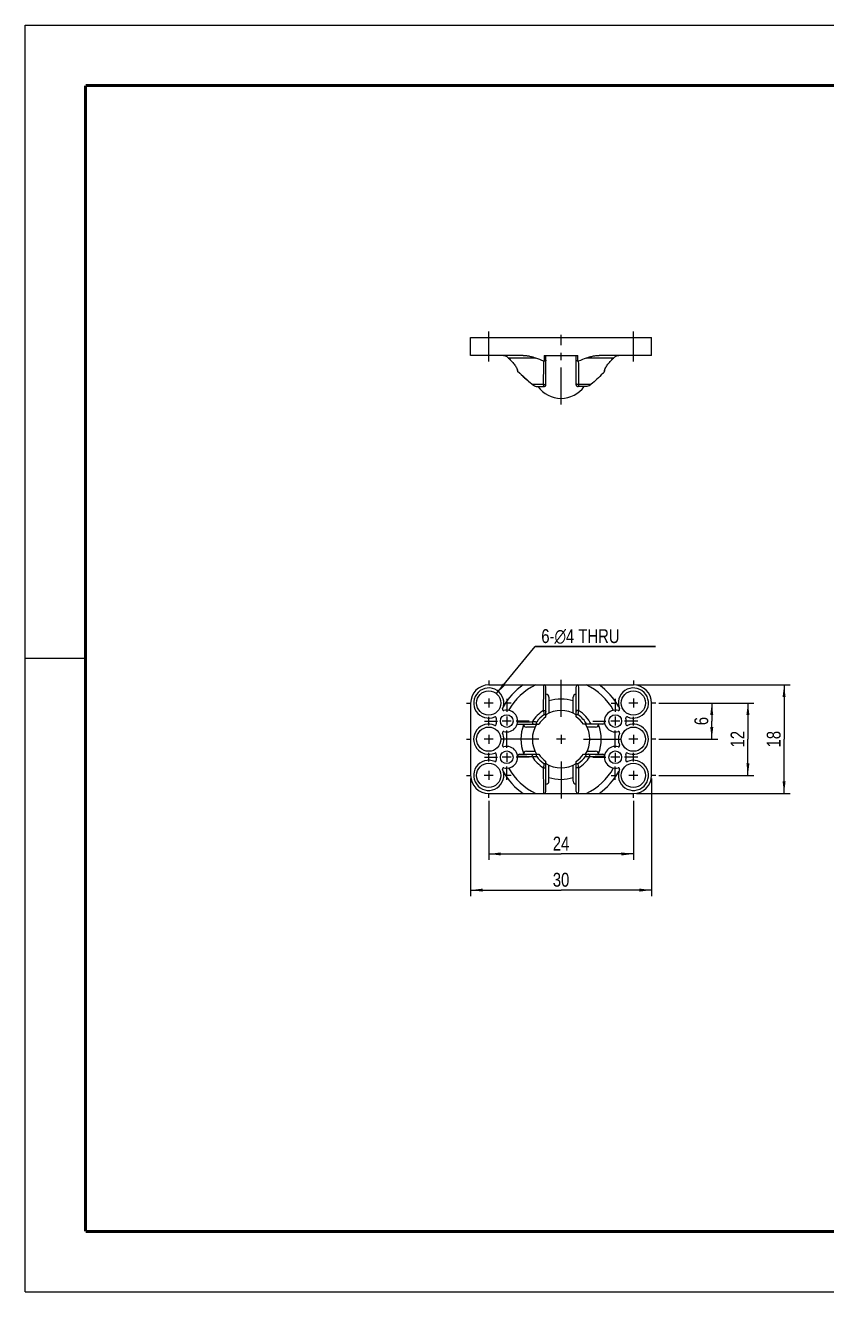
# Model space of a CAD drawing. Header units: millimetres. Extents: x 0 to 297, y 0 to 210.
# Drawn here: x 0 to 132.9, y 0 to 210 of the extents above; entities that cross this region are included whole.
import ezdxf

# ---------------------------------------------------------------- set-up
doc = ezdxf.new("R2010")
doc.units = ezdxf.units.MM
doc.header["$LTSCALE"] = 16.335
doc.linetypes.add('CENTER', pattern=[0.6, 0.375, -0.075, 0.075, -0.075])
doc.layers.get('0').update_dxf_attribs({"linetype": 'CONTINUOUS'})
doc.layers.add('02___PRT_ALL_AXES', color=7, linetype='CONTINUOUS')
doc.layers.add('DEFAULT_1', color=7, linetype='CENTER')
doc.styles.get("Standard").update_dxf_attribs({"font": 'txt', "width": 0.8})
doc.dimstyles.new('DIMSTYLE_1', dxfattribs={"dimtxt": 2.3, "dimasz": 2, "dimexe": 1, "dimexo": 0.5, "dimgap": 0.575, "dimtad": 1, "dimdsep": 46, "dimtxsty": 'Standard', "dimblk": '_FILLED', "dimblk1": '_FILLED', "dimblk2": '_FILLED', "dimcen": 0.09, "dimadec": 0, "dimazin": 0, "dimtp": 0.01, "dimtm": 0.01, "dimtfac": 1, "dimtofl": 0, "dimtmove": 0, "dimatfit": 3, "dimldrblk": '_FILLED', "dimfxl": 1, "dimtolj": 1, "dimarcsym": 0})
doc.dimstyles.new('DIMSTYLE_3', dxfattribs={"dimtxt": 2.3, "dimasz": 2, "dimexe": 1, "dimexo": 0.5, "dimtad": 1, "dimdec": 1, "dimdsep": 46, "dimtxsty": 'Standard', "dimblk": '_FILLED', "dimblk1": '_FILLED', "dimblk2": '_FILLED', "dimcen": 0.09, "dimadec": 0, "dimazin": 0, "dimtp": 0.01, "dimtm": 0.01, "dimtfac": 1, "dimtdec": 1, "dimtmove": 0, "dimatfit": 2, "dimldrblk": '_FILLED', "dimfxl": 1, "dimtolj": 1, "dimarcsym": 0})

# ---------------------------------------------------------------- blocks, each defined once
blk = doc.blocks.new('_FILLED')
at = {"color": 0, "linetype": 'ByBlock'}
blk.add_solid([(0, 0), (-1, 0.125), (-1, -0.125)], dxfattribs=at)
blk = doc.blocks.new('*D1')
at = {"color": 2, "linetype": 'Continuous'}
for p, q in [((73.88, 85.12), (73.88, 65.59)), ((103.88, 85.12), (103.88, 65.59)), ((73.88, 66.59), (88.88, 66.59)), ((103.88, 66.59), (88.88, 66.59))]:
    blk.add_line(p, q, dxfattribs=at)
at = {"color": 2, "linetype": 'Continuous', "xscale": 2, "yscale": 2, "zscale": 2, "rotation": 180}
blk.add_blockref('_FILLED', (73.88, 66.59), dxfattribs=at)
at = {"color": 2, "linetype": 'Continuous', "xscale": 2, "yscale": 2, "zscale": 2}
blk.add_blockref('_FILLED', (103.88, 66.59), dxfattribs=at)
at = {"color": 2, "linetype": 'Continuous', "insert": (88.88, 69.46), "char_height": 2.3, "width": 3.68, "attachment_point": 2, "line_spacing_factor": 0.9}
blk.add_mtext('30', dxfattribs=at)
blk = doc.blocks.new('*D3')
at = {"color": 2, "linetype": 'Continuous'}
for p, q in [((101.38, 100.62), (126.88, 100.62)), ((125.88, 100.62), (125.88, 91.62)), ((125.88, 82.62), (125.88, 91.62)), ((101.38, 82.62), (126.88, 82.62))]:
    blk.add_line(p, q, dxfattribs=at)
at = {"color": 2, "linetype": 'Continuous', "xscale": 2, "yscale": 2, "zscale": 2}
for p, rotation in [((125.88, 100.62), 90), ((125.88, 82.62), 270)]:
    blk.add_blockref('_FILLED', p, dxfattribs=dict(at, rotation=rotation))
at = {"color": 2, "linetype": 'Continuous', "insert": (123, 91.62), "char_height": 2.3, "width": 3.68, "attachment_point": 2, "rotation": 90, "line_spacing_factor": 0.9}
blk.add_mtext('18', dxfattribs=at)
blk = doc.blocks.new('*D4')
at = {"color": 2, "linetype": 'Continuous'}
for p, q in [((76.88, 81.41), (76.88, 71.59)), ((100.88, 81.41), (100.88, 71.59)), ((76.88, 72.59), (88.88, 72.59)), ((100.88, 72.59), (88.88, 72.59))]:
    blk.add_line(p, q, dxfattribs=at)
at = {"color": 2, "linetype": 'Continuous', "xscale": 2, "yscale": 2, "zscale": 2, "rotation": 180}
blk.add_blockref('_FILLED', (76.88, 72.59), dxfattribs=at)
at = {"color": 2, "linetype": 'Continuous', "xscale": 2, "yscale": 2, "zscale": 2}
blk.add_blockref('_FILLED', (100.88, 72.59), dxfattribs=at)
at = {"color": 2, "linetype": 'Continuous', "insert": (88.88, 75.46), "char_height": 2.3, "width": 3.68, "attachment_point": 2, "line_spacing_factor": 0.9}
blk.add_mtext('24', dxfattribs=at)
blk = doc.blocks.new('*D5')
at = {"color": 2, "linetype": 'Continuous'}
for p, q in [((105.09, 97.62), (120.88, 97.62)), ((119.88, 97.62), (119.88, 91.62)), ((119.88, 85.62), (119.88, 91.62)), ((105.09, 85.62), (120.88, 85.62))]:
    blk.add_line(p, q, dxfattribs=at)
at = {"color": 2, "linetype": 'Continuous', "xscale": 2, "yscale": 2, "zscale": 2}
for p, rotation in [((119.88, 97.62), 90), ((119.88, 85.62), 270)]:
    blk.add_blockref('_FILLED', p, dxfattribs=dict(at, rotation=rotation))
at = {"color": 2, "linetype": 'Continuous', "insert": (117, 91.62), "char_height": 2.3, "width": 3.68, "attachment_point": 2, "rotation": 90, "line_spacing_factor": 0.9}
blk.add_mtext('12', dxfattribs=at)
blk = doc.blocks.new('*D6')
at = {"color": 2, "linetype": 'Continuous'}
for p, q in [((105.09, 97.62), (114.88, 97.62)), ((113.88, 97.62), (113.88, 94.62)), ((113.88, 91.62), (113.88, 94.62)), ((105.09, 91.62), (114.88, 91.62))]:
    blk.add_line(p, q, dxfattribs=at)
at = {"color": 2, "linetype": 'Continuous', "xscale": 2, "yscale": 2, "zscale": 2}
for p, rotation in [((113.88, 97.62), 90), ((113.88, 91.62), 270)]:
    blk.add_blockref('_FILLED', p, dxfattribs=dict(at, rotation=rotation))
at = {"color": 2, "linetype": 'Continuous', "insert": (111, 94.62), "char_height": 2.3, "width": 1.84, "attachment_point": 2, "rotation": 90, "line_spacing_factor": 0.9}
blk.add_mtext('6', dxfattribs=at)
blk = doc.blocks.new('*D7')
at = {"color": 2, "linetype": 'Continuous'}
for p, q in [((78.16, 99.17), (84.6, 106.98)), ((84.6, 106.98), (104.54, 106.98)), ((104.54, 106.98), (84.6, 106.98))]:
    blk.add_line(p, q, dxfattribs=at)
at = {"color": 2, "linetype": 'Continuous', "xscale": 2, "yscale": 2, "zscale": 2, "rotation": 230.4723547314}
blk.add_blockref('_FILLED', (78.16, 99.17), dxfattribs=at)
at = {"color": 2, "linetype": 'Continuous', "insert": (85.6, 109.86), "char_height": 2.3, "width": 17.7867, "attachment_point": 1, "line_spacing_factor": 0.9}
blk.add_mtext('6-\\Fgdt;{\\Fgdt;n}\\Ftxt;4 THRU', dxfattribs=at)

msp = doc.modelspace()

# ---------------------------------------------------------------- linework, layer by layer
at = {"color": 7, "linetype": 'Continuous'}
for p, q in [((0, 0), (0, 210)), ((0, 210), (297, 210)), ((73.878, 155.254), (73.878, 158.254)), ((73.878, 158.254), (103.878, 158.254)), ((76.878, 155.254), (76.878, 158.254)), ((100.878, 155.254), (100.878, 158.254)), ((103.878, 155.254), (103.878, 158.254)), ((82.578, 155.254), (73.878, 155.254)), ((79.41, 155.2), (79.299, 155.224)), ((84.693, 154.815), (80.177, 154.815)), ((86.078, 155.254), (86.078, 154.325)), ((86.078, 155.254), (91.678, 155.254)), ((86.378, 150.368), (86.378, 155.254)), ((91.378, 150.368), (91.378, 155.254)), ((91.678, 154.325), (91.678, 155.254)), ((97.58, 154.815), (93.064, 154.815)), ((103.878, 155.254), (95.179, 155.254)), ((98.42, 155.216), (98.347, 155.2)), ((81.678, 152.689), (81.674, 152.647)), ((82.537, 151.84), (82.967, 151.451)), ((82.967, 151.451), (83.38, 151.083)), ((96.086, 152.759), (96.086, 152.633)), ((96.088, 152.623), (96.086, 152.633)), ((96.088, 152.766), (96.088, 152.624)), ((83.732, 150.774), (84.107, 150.45)), ((84.121, 150.466), (84.107, 150.45)), ((84.107, 150.45), (84.175, 150.396)), ((84.121, 150.466), (85.968, 150.466)), ((84.446, 150.227), (84.605, 150.158)), ((84.6, 150.159), (84.765, 150.104)), ((84.765, 150.104), (84.814, 150.091)), ((84.843, 150.088), (86.03, 150.088)), ((93.138, 150.088), (91.727, 150.088)), ((91.789, 150.466), (93.864, 150.466)), ((10, 105), (0, 105)), ((76.878, 100.619), (100.878, 100.619)), ((86.378, 95.317), (86.378, 100.319)), ((91.378, 95.317), (91.378, 100.319)), ((73.878, 97.619), (73.878, 85.619)), ((86.878, 98.584), (86.878, 95.94)), ((90.878, 95.94), (90.878, 98.584)), ((103.878, 85.619), (103.878, 97.619)), ((81.607, 94.119), (85.18, 94.119)), ((84.557, 93.619), (83.14, 93.619)), ((95.788, 94.119), (92.576, 94.119)), ((94.616, 93.619), (93.2, 93.619)), ((89.621, 91.619), (88.136, 91.619)), ((88.878, 92.361), (88.878, 90.876)), ((81.969, 89.119), (85.18, 89.119)), ((83.14, 89.619), (84.557, 89.619)), ((92.576, 89.119), (95.788, 89.119)), ((93.2, 89.619), (94.616, 89.619)), ((86.378, 82.919), (86.378, 87.921)), ((86.878, 84.654), (86.878, 87.297)), ((90.878, 84.654), (90.878, 87.297)), ((91.378, 82.919), (91.378, 87.921)), ((76.878, 82.619), (100.878, 82.619)), ((0, 0), (297, 0))]:
    msp.add_line(p, q, dxfattribs=at)
at = {"color": 7, "linetype": 'Continuous', "const_width": 0.5}
for points in [[(10, 200), (10, 10)], [(287, 200), (10, 200)], [(10, 10), (287, 10)]]:
    msp.add_lwpolyline(points, dxfattribs=at)
at = {"color": 7, "linetype": 'Continuous'}
for points in [[(81.667, 152.64), (81.87, 152.452), (82.363, 151.998), (82.838, 151.567), (83.294, 151.159), (83.776, 150.736)], [(84.175, 150.396), (84.304, 150.307), (84.451, 150.225)]]:
    msp.add_lwpolyline(points, dxfattribs=at)
for centre, radius, start, end in [((78.493, 151.383), 3.925, 78.14238, 78.65824), ((99.654, 149.524), 5.825, 101.86163, 102.22766), ((96.321, 152.689), 0.242, 179.95059, 183.50277), ((85.18, 151.651), 1.588, 228.21015, 231.63156), ((85.305, 151.892), 1.863, 252.14154, 255.65424), ((76.878, 97.619), 3, 90, 180), ((76.878, 97.619), 2.5, 336.67746, 293.32254), ((88.878, 91.619), 10.986, 124.99515, 150.66402), ((88.878, 91.619), 9.926, 114.94124, 151.2437), ((-320.556, 102.941), 406.577, 359.07471, 359.67266), ((86.078, 100.319), 0.3, 0, 90), ((86.378, 98.584), 0.5, 0, 90.01815), ((91.378, 98.584), 0.5, 89.98185, 180), ((91.678, 100.319), 0.3, 90, 180), ((498.312, 102.941), 406.576, 180.32734, 180.92529), ((88.878, 91.619), 9.926, 28.7563, 65.05876), ((88.878, 91.619), 10.986, 29.33598, 55.00485), ((100.878, 97.619), 2.5, 246.67746, 203.32254), ((100.878, 97.619), 3, 0, 90), ((79.358, 96.55), 0.2, 156.67746, 285.08831), ((88.878, 91.619), 6.662, 72.53113, 107.46889), ((98.399, 96.55), 0.2, 254.91169, 23.32254), ((77.947, 95.139), 0.2, 344.91169, 113.32254), ((79.878, 94.619), 1.8, 164.91169, 195.08831), ((79.878, 94.619), 1.8, 254.91169, 105.08831), ((78.488, 431.674), 337.192, 270.54134, 270.95716), ((88.878, 91.619), 5.577, 121.46078, 148.53922), ((80.223, 44.821), 49.862, 84.68243, 85.51551), ((88.878, 91.619), 4.939, 125.2238, 144.77626), ((88.878, 91.619), 4.464, 124.06089, 145.93911), ((134.157, 100.144), 48.337, 184.47132, 185.33068), ((88.878, 91.619), 4.464, 34.06089, 55.93911), ((42.08, 100.274), 49.862, 354.68243, 355.51551), ((88.878, 91.619), 4.939, 30.40825, 54.77626), ((88.878, 91.619), 5.577, 26.63276, 58.53922), ((97.878, 94.619), 1.8, 74.91169, 285.08831), ((99.809, 95.139), 0.2, 66.67746, 195.08831), ((97.878, 94.619), 1.8, 344.91169, 15.08831), ((76.878, 91.619), 2.5, 66.67746, 293.32254), ((77.947, 94.098), 0.2, 246.67746, 15.08831), ((79.358, 92.688), 0.2, 74.91169, 203.32254), ((76.878, 91.619), 2.5, 336.67746, 23.32254), ((88.878, 91.619), 6.663, 159.07879, 200.92119), ((83.14, 94.119), 0.5, 180.00754, 270), ((94.616, 94.119), 0.5, 270, 359.99246), ((88.878, 91.619), 6.662, 339.07884, 20.92114), ((95.788, 94.419), 0.3, 270, 5.46502), ((98.399, 92.688), 0.2, 336.67746, 105.08831), ((100.878, 91.619), 2.5, 156.67746, 203.32254), ((99.809, 94.098), 0.2, 164.91169, 293.32254), ((100.878, 91.619), 2.5, 246.67746, 113.32254), ((79.358, 90.55), 0.2, 156.67746, 285.08831), ((79.878, 88.619), 1.8, 254.91169, 105.08831), ((97.878, 88.619), 1.8, 74.91169, 285.08831), ((98.399, 90.55), 0.2, 254.91169, 23.32254), ((77.947, 89.139), 0.2, 344.91169, 113.32254), ((79.878, 88.619), 1.8, 164.91169, 195.08831), ((81.969, 88.819), 0.3, 90, 185.46502), ((78.982, -210.7), 299.452, 89.01664, 89.48487), ((83.14, 89.119), 0.5, 90, 179.99246), ((80.353, 136.897), 48.337, 274.47132, 275.33068), ((88.878, 91.619), 5.577, 211.46078, 238.53922), ((88.878, 91.619), 4.939, 215.2238, 234.77626), ((88.878, 91.619), 4.464, 214.06089, 235.93911), ((88.878, 91.619), 4.464, 304.06089, 325.93911), ((88.878, 91.619), 4.939, 305.2238, 324.77626), ((88.878, 91.619), 5.577, 301.46078, 328.53922), ((97.534, 138.417), 49.862, 264.68243, 265.51551), ((99.268, -248.418), 337.173, 90.54133, 90.95717), ((94.616, 89.119), 0.5, 0.00754, 90), ((95.788, 88.819), 0.3, 354.53498, 90), ((99.809, 89.139), 0.2, 66.67746, 195.08831), ((97.878, 88.619), 1.8, 344.91169, 15.08831), ((76.878, 85.619), 2.5, 66.67746, 23.32254), ((77.947, 88.098), 0.2, 246.67746, 15.08831), ((79.358, 86.688), 0.2, 74.91169, 203.32254), ((88.878, 91.619), 10.986, 209.33598, 235.00485), ((88.878, 91.619), 9.926, 208.7563, 245.05876), ((135.676, 82.963), 49.862, 174.68243, 175.51551), ((-320.557, 80.296), 406.578, 0.32734, 0.92529), ((43.6, 83.093), 48.337, 4.47132, 5.33068), ((498.313, 80.296), 406.577, 179.07471, 179.67266), ((88.878, 91.619), 9.926, 294.94124, 331.2437), ((88.878, 91.619), 10.986, 304.99515, 330.66402), ((98.399, 86.688), 0.2, 336.67746, 105.08831), ((100.878, 85.619), 2.5, 156.67746, 113.32254), ((99.809, 88.098), 0.2, 164.91169, 293.32254), ((76.878, 85.619), 3, 180, 270), ((86.378, 84.654), 0.5, 269.98185, 360), ((88.878, 91.619), 6.663, 252.53113, 287.46886), ((91.378, 84.654), 0.5, 180, 270.01815), ((100.878, 85.619), 3, 270, 360), ((86.078, 82.919), 0.3, 270, 360), ((91.678, 82.919), 0.3, 180, 270)]:
    msp.add_arc(centre, radius, start, end, dxfattribs=at)
for points, knots in [([(79.265, 155.231), (79.257, 155.233), (79.243, 155.236), (79.222, 155.24), (79.203, 155.243), (79.188, 155.246), (79.175, 155.248), (79.167, 155.249), (79.162, 155.25), (79.16, 155.251), (79.159, 155.251), (79.158, 155.252), (79.158, 155.252)], [0, 0, 0, 0, 0.2143174, 0.4094719, 0.5815619, 0.7271301, 0.843646, 0.9287277, 0.9589449, 0.9808364, 0.9943893, 1, 1, 1, 1]), ([(80.177, 154.815), (80.124, 154.865), (80.011, 154.957), (79.759, 155.103), (79.55, 155.17), (79.41, 155.2)], [0, 0, 0, 0, 0.2508232, 0.5027837, 1, 1, 1, 1]), ([(80.177, 154.815), (80.371, 154.629), (80.646, 154.343), (80.98, 153.947), (81.198, 153.66), (81.385, 153.383), (81.515, 153.159), (81.595, 152.991), (81.64, 152.879), (81.669, 152.78), (81.678, 152.718), (81.678, 152.689)], [0, 0, 0, 0, 0.305829, 0.4510127, 0.5887097, 0.716651, 0.8315727, 0.8826925, 0.9284636, 0.9678956, 1, 1, 1, 1]), ([(82.578, 155.254), (82.759, 155.254), (83.121, 155.233), (83.658, 155.146), (84.185, 155.009), (84.526, 154.885), (84.693, 154.815)], [0, 0, 0, 0, 0.2499723, 0.4999942, 0.7500312, 1, 1, 1, 1]), ([(85.968, 150.466), (85.981, 151.101), (85.999, 152.391), (86.009, 153.68), (86.014, 154.334)], [0, 0, 0, 0, 0.4925418, 1, 1, 1, 1]), ([(86.378, 154.453), (86.378, 154.445), (86.374, 154.427), (86.357, 154.403), (86.33, 154.381), (86.293, 154.362), (86.248, 154.346), (86.196, 154.334), (86.139, 154.326), (86.099, 154.325), (86.078, 154.325)], [0, 0, 0, 0, 0.0705577, 0.151455, 0.249089, 0.366372, 0.5032822, 0.6576647, 0.8254063, 1, 1, 1, 1]), ([(91.678, 154.325), (91.658, 154.325), (91.618, 154.326), (91.561, 154.334), (91.508, 154.346), (91.463, 154.362), (91.427, 154.381), (91.4, 154.403), (91.383, 154.427), (91.378, 154.445), (91.378, 154.453)], [0, 0, 0, 0, 0.1745937, 0.3423354, 0.496718, 0.6336282, 0.7509113, 0.8485453, 0.9294425, 1, 1, 1, 1]), ([(91.743, 154.334), (91.747, 153.68), (91.758, 152.391), (91.776, 151.101), (91.789, 150.466)], [0, 0, 0, 0, 0.5074581, 1, 1, 1, 1]), ([(93.064, 154.815), (93.231, 154.885), (93.572, 155.009), (94.099, 155.146), (94.636, 155.233), (94.998, 155.254), (95.179, 155.254)], [0, 0, 0, 0, 0.2499688, 0.5000058, 0.7500277, 1, 1, 1, 1]), ([(96.078, 152.689), (96.078, 152.718), (96.088, 152.78), (96.117, 152.879), (96.161, 152.991), (96.242, 153.159), (96.371, 153.383), (96.558, 153.66), (96.777, 153.947), (97.11, 154.343), (97.386, 154.629), (97.58, 154.815)], [0, 0, 0, 0, 0.0320991, 0.0715345, 0.1173048, 0.1684238, 0.2833457, 0.4112881, 0.5489842, 0.6941666, 1, 1, 1, 1]), ([(98.347, 155.2), (98.206, 155.17), (97.997, 155.103), (97.746, 154.957), (97.632, 154.865), (97.58, 154.815)], [0, 0, 0, 0, 0.4972163, 0.7491768, 1, 1, 1, 1]), ([(98.599, 155.252), (98.599, 155.252), (98.598, 155.251), (98.596, 155.251), (98.593, 155.25), (98.588, 155.249), (98.583, 155.248), (98.573, 155.246), (98.558, 155.244), (98.537, 155.24), (98.512, 155.235), (98.485, 155.23), (98.466, 155.226), (98.457, 155.224)], [0, 0, 0, 0, 0.0055433, 0.0195183, 0.0421922, 0.073502, 0.1133302, 0.1614037, 0.2807932, 0.4286294, 0.6009716, 0.7930456, 1, 1, 1, 1]), ([(81.614, 152.941), (81.615, 152.925), (81.62, 152.868), (81.628, 152.81), (81.634, 152.768)], [0, 0, 0, 0, 0.2639613, 1, 1, 1, 1]), ([(81.634, 152.768), (81.637, 152.753), (81.642, 152.724), (81.649, 152.691), (81.655, 152.668), (81.659, 152.655), (81.663, 152.646), (81.666, 152.641), (81.667, 152.64)], [0, 0, 0, 0, 0.3498211, 0.6493431, 0.7734405, 0.8755904, 0.9519383, 1, 1, 1, 1]), ([(81.667, 152.64), (81.668, 152.639), (81.669, 152.638), (81.672, 152.64), (81.673, 152.643), (81.674, 152.646), (81.674, 152.647)], [0, 0, 0, 0, 0.1817687, 0.3453041, 0.6070397, 1, 1, 1, 1]), ([(81.674, 152.647), (82.075, 152.276), (82.882, 151.539), (83.704, 150.819), (84.121, 150.466)], [0, 0, 0, 0, 0.500013, 1, 1, 1, 1]), ([(95.788, 152.237), (95.47, 151.939), (94.833, 151.344), (94.189, 150.757), (93.864, 150.466)], [0, 0, 0, 0, 0.5000012, 1, 1, 1, 1]), ([(95.788, 152.237), (95.825, 152.272), (95.878, 152.325), (95.943, 152.397), (95.987, 152.45), (96.026, 152.5), (96.057, 152.546), (96.077, 152.582), (96.086, 152.607), (96.088, 152.619), (96.088, 152.624)], [0, 0, 0, 0, 0.3067324, 0.4540242, 0.59377, 0.723176, 0.8379794, 0.9324095, 0.9699064, 1, 1, 1, 1]), ([(96.086, 152.633), (96.085, 152.636), (96.081, 152.649), (96.079, 152.664), (96.079, 152.674)], [0, 0, 0, 0, 0.2325723, 1, 1, 1, 1]), ([(84.194, 150.405), (84.274, 150.342), (84.447, 150.23), (84.636, 150.151), (84.734, 150.12)], [0, 0, 0, 0, 0.5001654, 1, 1, 1, 1]), ([(84.814, 150.091), (84.816, 150.091), (84.826, 150.088), (84.836, 150.088), (84.843, 150.088)], [0, 0, 0, 0, 0.2325403, 1, 1, 1, 1]), ([(85.968, 150.466), (86.014, 150.452), (86.111, 150.443), (86.227, 150.474), (86.302, 150.523), (86.345, 150.569), (86.372, 150.622), (86.378, 150.66), (86.378, 150.678)], [0, 0, 0, 0, 0.2738431, 0.5416157, 0.6667993, 0.783977, 0.8942353, 1, 1, 1, 1]), ([(86.03, 150.088), (86.022, 150.108), (86.009, 150.156), (85.986, 150.282), (85.974, 150.389), (85.968, 150.466)], [0, 0, 0, 0, 0.1676129, 0.3899283, 1, 1, 1, 1]), ([(86.03, 150.088), (86.072, 150.088), (86.161, 150.104), (86.277, 150.166), (86.348, 150.248), (86.374, 150.319), (86.378, 150.352), (86.378, 150.368)], [0, 0, 0, 0, 0.2586293, 0.5428859, 0.7961307, 0.9033429, 1, 1, 1, 1]), ([(91.789, 150.466), (91.743, 150.452), (91.646, 150.443), (91.53, 150.474), (91.454, 150.523), (91.412, 150.569), (91.385, 150.622), (91.378, 150.66), (91.378, 150.678)], [0, 0, 0, 0, 0.2738432, 0.5416158, 0.6667995, 0.7839771, 0.8942354, 1, 1, 1, 1]), ([(91.378, 150.368), (91.378, 150.352), (91.382, 150.319), (91.409, 150.248), (91.48, 150.166), (91.596, 150.104), (91.685, 150.088), (91.727, 150.088)], [0, 0, 0, 0, 0.0967264, 0.2042039, 0.4579622, 0.7420402, 1, 1, 1, 1]), ([(91.789, 150.466), (91.782, 150.389), (91.771, 150.282), (91.748, 150.156), (91.734, 150.108), (91.727, 150.088)], [0, 0, 0, 0, 0.6099866, 0.832351, 1, 1, 1, 1]), ([(93.864, 150.466), (93.761, 150.375), (93.531, 150.218), (93.271, 150.122), (93.138, 150.088)], [0, 0, 0, 0, 0.4998893, 1, 1, 1, 1]), ([(84.121, 94.529), (84.109, 94.483), (84.101, 94.387), (84.127, 94.272), (84.169, 94.196), (84.208, 94.153), (84.253, 94.125), (84.286, 94.119), (84.302, 94.119)], [0, 0, 0, 0, 0.2864168, 0.5640862, 0.689619, 0.8029068, 0.9050577, 1, 1, 1, 1]), ([(85.968, 96.376), (86.014, 96.388), (86.11, 96.396), (86.225, 96.37), (86.301, 96.328), (86.344, 96.289), (86.372, 96.244), (86.378, 96.211), (86.378, 96.195)], [0, 0, 0, 0, 0.2864168, 0.5640863, 0.6896192, 0.8029069, 0.9050578, 1, 1, 1, 1]), ([(86.03, 95.653), (86.067, 95.68), (86.129, 95.712), (86.216, 95.724), (86.275, 95.716), (86.324, 95.69), (86.357, 95.65), (86.375, 95.602), (86.378, 95.568), (86.378, 95.55)], [0, 0, 0, 0, 0.2962086, 0.4344114, 0.559979, 0.6733717, 0.7803676, 0.8878496, 1, 1, 1, 1]), ([(91.789, 96.376), (91.743, 96.388), (91.647, 96.396), (91.532, 96.37), (91.455, 96.328), (91.412, 96.289), (91.385, 96.244), (91.378, 96.211), (91.378, 96.195)], [0, 0, 0, 0, 0.2864168, 0.5640862, 0.689619, 0.8029068, 0.9050577, 1, 1, 1, 1]), ([(91.378, 95.55), (91.378, 95.568), (91.381, 95.602), (91.399, 95.651), (91.433, 95.691), (91.482, 95.716), (91.541, 95.724), (91.628, 95.712), (91.69, 95.68), (91.727, 95.653)], [0, 0, 0, 0, 0.1122274, 0.2199453, 0.327115, 0.4407341, 0.5663965, 0.7044699, 1, 1, 1, 1]), ([(84.947, 94.119), (84.929, 94.119), (84.895, 94.122), (84.846, 94.14), (84.806, 94.173), (84.781, 94.222), (84.773, 94.281), (84.785, 94.368), (84.817, 94.43), (84.843, 94.467)], [0, 0, 0, 0, 0.1122274, 0.2199453, 0.327115, 0.4407341, 0.5663965, 0.7044699, 1, 1, 1, 1]), ([(84.121, 88.708), (84.109, 88.754), (84.101, 88.85), (84.127, 88.965), (84.169, 89.042), (84.208, 89.085), (84.253, 89.112), (84.286, 89.119), (84.302, 89.119)], [0, 0, 0, 0, 0.2864168, 0.5640863, 0.6896192, 0.8029069, 0.9050578, 1, 1, 1, 1]), ([(84.843, 88.77), (84.817, 88.808), (84.785, 88.869), (84.773, 88.956), (84.781, 89.016), (84.806, 89.064), (84.847, 89.098), (84.895, 89.115), (84.929, 89.119), (84.947, 89.119)], [0, 0, 0, 0, 0.2962086, 0.4344114, 0.559979, 0.6733717, 0.7803676, 0.8878496, 1, 1, 1, 1]), ([(92.81, 89.119), (92.827, 89.119), (92.862, 89.115), (92.91, 89.098), (92.95, 89.064), (92.976, 89.015), (92.984, 88.956), (92.971, 88.869), (92.94, 88.807), (92.913, 88.77)], [0, 0, 0, 0, 0.1122274, 0.2199453, 0.327115, 0.4407341, 0.5663965, 0.7044699, 1, 1, 1, 1]), ([(93.635, 88.708), (93.647, 88.754), (93.655, 88.85), (93.63, 88.965), (93.588, 89.042), (93.549, 89.085), (93.504, 89.112), (93.47, 89.119), (93.455, 89.119)], [0, 0, 0, 0, 0.2864168, 0.5640862, 0.689619, 0.8029068, 0.9050577, 1, 1, 1, 1]), ([(85.968, 86.861), (86.014, 86.85), (86.11, 86.842), (86.225, 86.867), (86.301, 86.909), (86.344, 86.948), (86.372, 86.993), (86.378, 87.027), (86.378, 87.042)], [0, 0, 0, 0, 0.2864168, 0.5640862, 0.689619, 0.8029068, 0.9050577, 1, 1, 1, 1]), ([(86.378, 87.687), (86.378, 87.67), (86.375, 87.635), (86.357, 87.587), (86.324, 87.547), (86.275, 87.521), (86.216, 87.513), (86.129, 87.526), (86.067, 87.557), (86.03, 87.584)], [0, 0, 0, 0, 0.1122274, 0.2199453, 0.327115, 0.4407341, 0.5663965, 0.7044699, 1, 1, 1, 1]), ([(91.727, 87.584), (91.689, 87.557), (91.628, 87.525), (91.541, 87.513), (91.481, 87.521), (91.433, 87.547), (91.399, 87.587), (91.381, 87.635), (91.378, 87.67), (91.378, 87.687)], [0, 0, 0, 0, 0.2962086, 0.4344114, 0.559979, 0.6733717, 0.7803676, 0.8878496, 1, 1, 1, 1]), ([(91.789, 86.861), (91.743, 86.85), (91.647, 86.842), (91.532, 86.867), (91.455, 86.909), (91.412, 86.948), (91.385, 86.993), (91.378, 87.027), (91.378, 87.042)], [0, 0, 0, 0, 0.2864168, 0.5640863, 0.6896192, 0.8029069, 0.9050577, 1, 1, 1, 1])]:
    msp.add_open_spline(points, degree=3, knots=knots, dxfattribs=at)
for points in [[(86.014, 154.334), (85.565, 154.47), (85.125, 154.633), (84.693, 154.815)], [(86.014, 154.334), (86.035, 154.328), (86.057, 154.325), (86.078, 154.325)], [(91.678, 154.325), (91.7, 154.325), (91.722, 154.328), (91.743, 154.334)], [(93.064, 154.815), (92.632, 154.633), (92.191, 154.47), (91.743, 154.334)]]:
    msp.add_open_spline(points, degree=3, dxfattribs=at)
at = {"layer": '02___PRT_ALL_AXES', "color": 7, "linetype": 'CENTER'}
for p, q in [((76.878, 154.253), (76.878, 159.254)), ((88.878, 147.132), (88.878, 158.657)), ((100.878, 154.253), (100.878, 159.254)), ((76.878, 101.331), (76.878, 100.619)), ((100.878, 101.331), (100.878, 100.619)), ((73.166, 97.619), (73.878, 97.619)), ((79.878, 98.331), (79.878, 96.169)), ((80.591, 97.619), (79.878, 97.619)), ((97.166, 97.619), (97.878, 97.619)), ((97.878, 98.331), (97.878, 96.169)), ((104.591, 97.619), (103.878, 97.619)), ((76.166, 94.619), (78.328, 94.619)), ((76.878, 93.906), (76.878, 95.331)), ((83.591, 94.619), (81.428, 94.619)), ((94.166, 94.619), (96.328, 94.619)), ((101.591, 94.619), (99.428, 94.619)), ((100.878, 93.906), (100.878, 95.331)), ((79.878, 90.169), (79.878, 93.069)), ((97.878, 90.169), (97.878, 93.069)), ((73.166, 91.619), (73.878, 91.619)), ((80.591, 91.619), (79.878, 91.619)), ((97.166, 91.619), (97.878, 91.619)), ((104.591, 91.619), (103.878, 91.619)), ((76.166, 88.619), (78.328, 88.619)), ((76.878, 87.906), (76.878, 89.331)), ((83.591, 88.619), (81.428, 88.619)), ((94.166, 88.619), (96.328, 88.619)), ((101.591, 88.619), (99.428, 88.619)), ((100.878, 87.906), (100.878, 89.331)), ((79.878, 84.906), (79.878, 87.069)), ((97.878, 84.906), (97.878, 87.069)), ((73.166, 85.619), (73.878, 85.619)), ((80.591, 85.619), (79.878, 85.619)), ((97.166, 85.619), (97.878, 85.619)), ((104.591, 85.619), (103.878, 85.619)), ((76.878, 81.906), (76.878, 82.619)), ((100.878, 81.906), (100.878, 82.619))]:
    msp.add_line(p, q, dxfattribs=at)
at = {"layer": '02___PRT_ALL_AXES', "color": 7, "linetype": 'Continuous'}
for p, q in [((77.621, 97.619), (76.136, 97.619)), ((76.878, 98.361), (76.878, 96.876)), ((101.621, 97.619), (100.136, 97.619)), ((100.878, 98.361), (100.878, 96.876)), ((80.621, 94.619), (79.136, 94.619)), ((79.878, 95.361), (79.878, 93.876)), ((98.621, 94.619), (97.136, 94.619)), ((97.878, 95.361), (97.878, 93.876)), ((77.621, 91.619), (76.136, 91.619)), ((76.878, 92.361), (76.878, 90.876)), ((101.621, 91.619), (100.136, 91.619)), ((100.878, 92.361), (100.878, 90.876)), ((80.621, 88.619), (79.136, 88.619)), ((79.878, 89.361), (79.878, 87.876)), ((98.621, 88.619), (97.136, 88.619)), ((97.878, 89.361), (97.878, 87.876)), ((76.878, 86.361), (76.878, 84.876)), ((100.878, 86.361), (100.878, 84.876)), ((77.621, 85.619), (76.136, 85.619)), ((101.621, 85.619), (100.136, 85.619))]:
    msp.add_line(p, q, dxfattribs=at)
for centre, radius in [((76.878, 97.619), 2.01), ((100.878, 97.619), 2.01), ((79.878, 94.619), 1.05), ((97.878, 94.619), 1.05), ((76.878, 91.619), 2.01), ((100.878, 91.619), 2.01), ((79.878, 88.619), 1.05), ((97.878, 88.619), 1.05), ((76.878, 85.619), 2.01), ((100.878, 85.619), 2.01)]:
    msp.add_circle(centre, radius, dxfattribs=at)
for centre, start, end in [((88.878, 152.894), 216.12465, 323.87535), ((88.878, 91.619), 58.31934, 121.68066), ((88.878, 91.619), 148.31934, 211.68066), ((88.878, 91.619), 328.31934, 31.68066), ((88.878, 91.619), 238.31934, 301.68066)]:
    msp.add_arc(centre, 4.763, start, end, dxfattribs=at)
at = {"layer": 'DEFAULT_1', "color": 7, "linetype": 'CENTER'}
for p, q in [((88.878, 95.331), (88.878, 102.08)), ((85.166, 91.619), (78.417, 91.619)), ((92.591, 91.619), (99.34, 91.619)), ((88.878, 87.906), (88.878, 81.157))]:
    msp.add_line(p, q, dxfattribs=at)

# ---------------------------------------------------------------- dimensions: what is measured, and where the dimension line sits
at = {"color": 2, "linetype": 'Continuous'}
dim = msp.add_diameter_dim_2p(p1=(78.158, 99.169), p2=(75.599, 96.068), text='6-%%c<> THRU', dimstyle='DIMSTYLE_3', override={"dimtih": 1, "dimtoh": 1, "dimpost": '<>'}, dxfattribs=at)
dim.commit()
dim.dimension.update_dxf_attribs({"geometry": '*D7', "text_midpoint": (94.497, 108.706), "dimtype": 163})
for base, p1, p2, angle, picture, middle in [((125.878, 82.619), (100.878, 100.619), (100.878, 82.619), 270, '*D3', (125.878, 91.906)), ((119.878, 85.619), (104.591, 97.619), (104.591, 85.619), 270, '*D5', (119.878, 91.849)), ((113.878, 97.619), (104.591, 91.619), (104.591, 97.619), 90, '*D6', (113.878, 94.619)), ((73.878, 66.589), (103.878, 85.619), (73.878, 85.619), 180, '*D1', (88.878, 66.589)), ((76.878, 72.589), (100.878, 81.906), (76.878, 81.906), 180, '*D4', (88.936, 72.589))]:
    dim = msp.add_linear_dim(base=base, p1=p1, p2=p2, angle=angle, dimstyle='DIMSTYLE_1', dxfattribs=at)
    dim.commit()
    dim.dimension.update_dxf_attribs({"geometry": picture, "text_midpoint": middle, "dimtype": 160})

doc.saveas('drawing.dxf')
